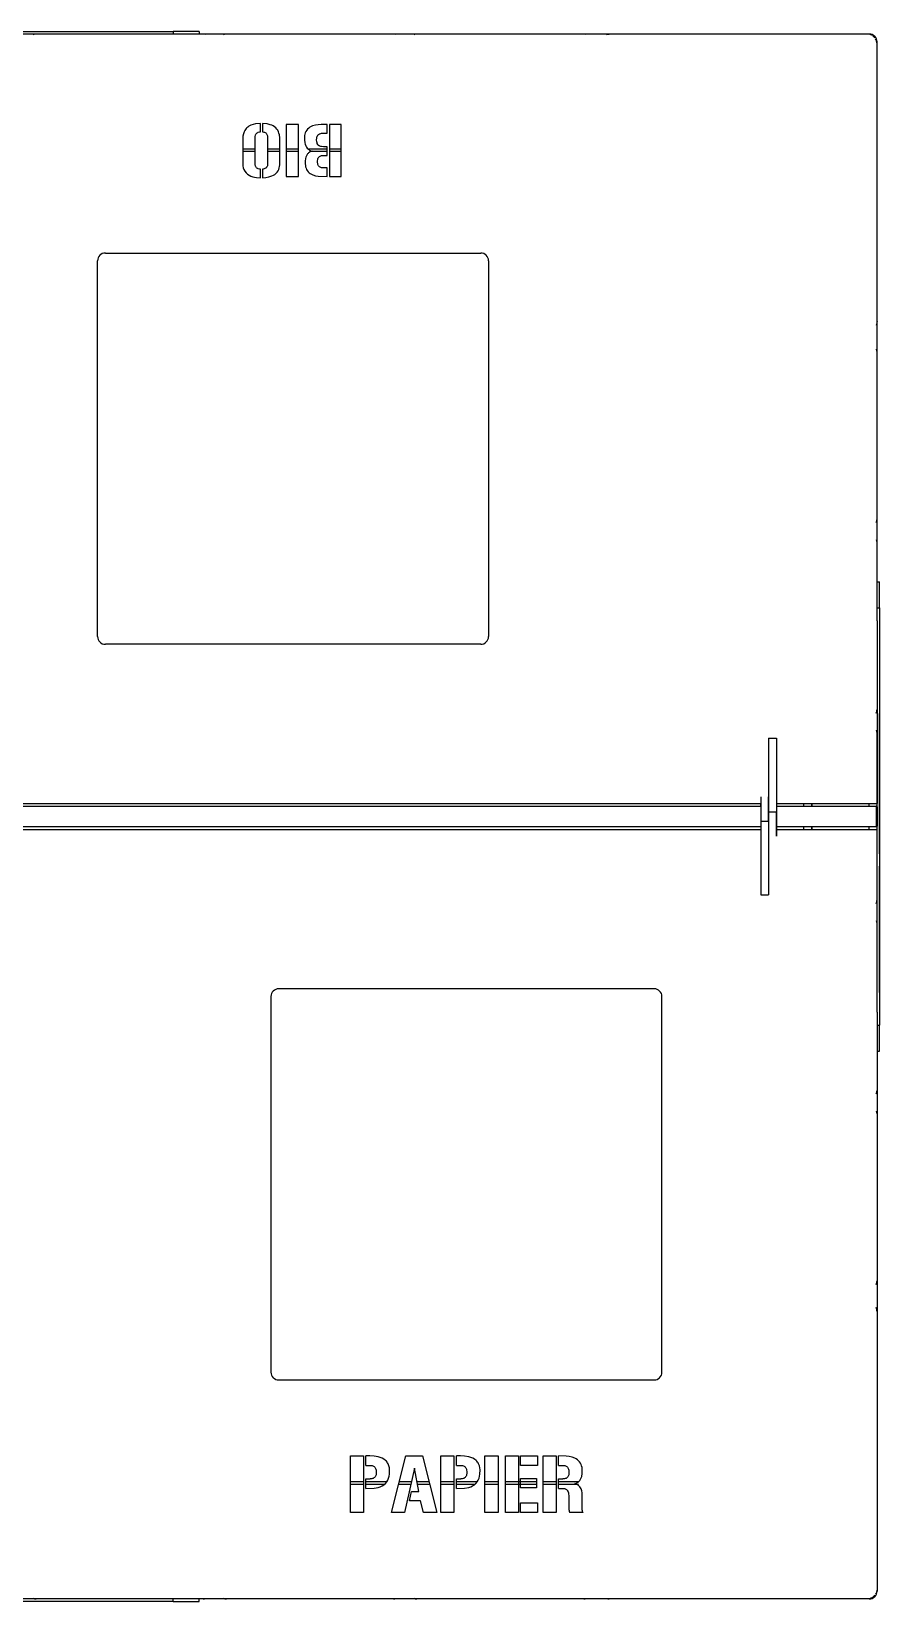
# Model space of a CAD drawing. Header units: millimetres. Extents: x 10366 to 13995, y 24552 to 29685.
# Drawn here: x 12911 to 13237, y 26427 to 27029 of the extents above; entities that cross this region are included whole.
import ezdxf

# ---------------------------------------------------------------- set-up
doc = ezdxf.new("R2010")
doc.units = ezdxf.units.MM
doc.header["$LTSCALE"] = 3
doc.layers.add('DomyÅ›lny', color=7, linetype='Continuous')

msp = doc.modelspace()

# ---------------------------------------------------------------- linework, layer by layer
at = {"layer": 'DomyÅ›lny'}
for p, q in [((13232.81, 27027.56), (12438.81, 27027.56)), ((12705.81, 27028.56), (12965.81, 27028.56)), ((12965.81, 27028.56), (12965.81, 27027.56)), ((12975.81, 27028.56), (12975.81, 27027.56)), ((13235.81, 26802.56), (13235.81, 27024.56)), ((12999.27, 26990.07), (12999.27, 26993.27)), ((13000.07, 26993.27), (13000.07, 26990.07)), ((13013.86, 26992.89), (13009.15, 26992.89)), ((13009.15, 26992.89), (13009.15, 26972.89)), ((13013.86, 26972.89), (13013.86, 26992.89)), ((13024.87, 26989.54), (13024.87, 26992.89)), ((13025.73, 26992.89), (13025.73, 26972.89)), ((13030.31, 26992.89), (13025.73, 26992.89)), ((13030.31, 26972.89), (13030.31, 26992.89)), ((12992.49, 26983.59), (12997.25, 26983.59)), ((12992.49, 26982.59), (12997.25, 26982.59)), ((13002.02, 26983.59), (13006.74, 26983.59)), ((13002.02, 26982.59), (13006.74, 26982.59)), ((13009.15, 26983.59), (13013.86, 26983.59)), ((13009.15, 26982.59), (13013.86, 26982.59)), ((13017.43, 26983.59), (13024.87, 26983.59)), ((13018.06, 26982.59), (13024.87, 26982.59)), ((13024.87, 26980.99), (13024.87, 26984.34)), ((13025.73, 26983.59), (13030.31, 26983.59)), ((13025.73, 26982.59), (13030.31, 26982.59)), ((12999.27, 26972.44), (12999.27, 26975.71)), ((13000.07, 26975.72), (13000.07, 26972.46)), ((13023.31, 26980.99), (13024.87, 26980.99)), ((13024.87, 26972.89), (13024.87, 26976.23)), ((13009.15, 26972.89), (13013.86, 26972.89)), ((13025.73, 26972.89), (13030.31, 26972.89)), ((12936.79, 26796.59), (12936.79, 26940.59)), ((12939.79, 26943.59), (13083.79, 26943.59)), ((13086.79, 26940.59), (13086.79, 26796.59)), ((13235.81, 26817.56), (13236.81, 26817.56)), ((13235.81, 26807.56), (13236.81, 26807.56)), ((13236.81, 26807.56), (13236.81, 26647.56)), ((13235.81, 26802.56), (13235.81, 26732.56)), ((13083.79, 26793.59), (12939.79, 26793.59)), ((13235.81, 26695.56), (13235.81, 26759.56)), ((13194.2, 26757.56), (13194.2, 26729.3)), ((13194.2, 26757.56), (13197.2, 26757.56)), ((13197.2, 26757.56), (13197.2, 26729.3)), ((12838.81, 26732.56), (13191.2, 26732.56)), ((12838.81, 26731.56), (13191.2, 26731.56)), ((13194.2, 26729.3), (13197.2, 26729.3)), ((13197.2, 26732.56), (13235.81, 26732.56)), ((13197.2, 26731.56), (13235.51, 26731.56)), ((13207.77, 26731.56), (13207.77, 26732.56)), ((13210.81, 26731.56), (13210.81, 26732.56)), ((13210.81, 26732.56), (13210.81, 26731.56)), ((13232.81, 26731.56), (13232.81, 26732.56)), ((13191.2, 26723.56), (12838.81, 26723.56)), ((13191.2, 26725.82), (13194.2, 26725.82)), ((13191.2, 26725.82), (13191.2, 26697.56)), ((13194.2, 26725.82), (13194.2, 26697.56)), ((13235.51, 26723.56), (13197.2, 26723.56)), ((13207.77, 26722.56), (13207.77, 26723.56)), ((13210.81, 26722.56), (13210.81, 26723.56)), ((13210.81, 26723.56), (13210.81, 26722.56)), ((13232.81, 26722.56), (13232.81, 26723.56)), ((12838.81, 26722.56), (13191.2, 26722.56)), ((13197.2, 26722.56), (13235.81, 26722.56)), ((13235.81, 26652.56), (13235.81, 26722.56)), ((13191.2, 26697.56), (13194.2, 26697.56)), ((13003.31, 26658.53), (13003.31, 26514.53)), ((13150.31, 26661.53), (13006.31, 26661.53)), ((13153.31, 26514.53), (13153.31, 26658.53)), ((13235.81, 26652.56), (13235.81, 26430.56)), ((13235.81, 26647.56), (13236.81, 26647.56)), ((13235.81, 26637.56), (13236.81, 26637.56)), ((13006.31, 26511.53), (13150.31, 26511.53)), ((13033.8, 26482.4), (13038.78, 26482.4)), ((13033.8, 26460.67), (13033.8, 26482.4)), ((13038.78, 26482.4), (13038.78, 26460.67)), ((13039.71, 26478.76), (13039.71, 26482.4)), ((13049.56, 26460.67), (13055.08, 26482.4)), ((13055.08, 26482.4), (13061.51, 26482.4)), ((13061.51, 26482.4), (13067.01, 26460.67)), ((13068.52, 26482.4), (13073.5, 26482.4)), ((13068.52, 26460.67), (13068.52, 26482.4)), ((13073.5, 26482.4), (13073.5, 26460.67)), ((13074.43, 26478.76), (13074.43, 26482.4)), ((13085.4, 26460.67), (13085.4, 26482.4)), ((13085.4, 26482.4), (13090.52, 26482.4)), ((13090.52, 26482.4), (13090.52, 26460.67)), ((13093.28, 26482.4), (13098.3, 26482.4)), ((13093.28, 26460.67), (13093.28, 26482.4)), ((13098.3, 26482.4), (13098.3, 26460.67)), ((13099.07, 26478.76), (13099.07, 26482.4)), ((13099.07, 26482.4), (13105.59, 26482.4)), ((13105.59, 26482.4), (13105.59, 26478.76)), ((13107.72, 26482.4), (13112.69, 26482.4)), ((13107.72, 26460.67), (13107.72, 26482.4)), ((13112.69, 26482.4), (13112.69, 26460.67)), ((13113.63, 26478.76), (13113.63, 26482.4)), ((13058.32, 26477.68), (13054.52, 26460.67)), ((13060.05, 26468.83), (13058.32, 26477.68)), ((13105.59, 26478.76), (13099.07, 26478.76)), ((13038.78, 26472.53), (13033.8, 26472.53)), ((13033.8, 26471.53), (13038.78, 26471.53)), ((13039.71, 26469.96), (13039.71, 26473.59)), ((13039.71, 26473.59), (13041.41, 26473.59)), ((13047.78, 26472.53), (13039.71, 26472.53)), ((13039.71, 26471.53), (13046.88, 26471.53)), ((13052.32, 26471.53), (13056.95, 26471.53)), ((13057.17, 26472.53), (13052.57, 26472.53)), ((13064, 26472.53), (13059.33, 26472.53)), ((13059.52, 26471.53), (13064.26, 26471.53)), ((13073.5, 26472.53), (13068.52, 26472.53)), ((13068.52, 26471.53), (13073.5, 26471.53)), ((13074.43, 26469.96), (13074.43, 26473.59)), ((13074.43, 26473.59), (13076.13, 26473.59)), ((13082.5, 26472.53), (13074.43, 26472.53)), ((13074.43, 26471.53), (13081.61, 26471.53)), ((13090.52, 26472.53), (13085.4, 26472.53)), ((13085.4, 26471.53), (13090.52, 26471.53)), ((13098.12, 26472.53), (13093.28, 26472.53)), ((13093.28, 26471.53), (13099.07, 26471.53)), ((13105.21, 26472.53), (13098.3, 26472.53)), ((13099.07, 26470.17), (13099.07, 26473.8)), ((13099.07, 26473.8), (13105.21, 26473.8)), ((13099.07, 26471.53), (13105.21, 26471.53)), ((13105.21, 26470.17), (13099.07, 26470.17)), ((13105.21, 26473.8), (13105.21, 26470.17)), ((13112.69, 26472.53), (13107.72, 26472.53)), ((13107.72, 26471.53), (13112.69, 26471.53)), ((13113.63, 26469.96), (13113.63, 26473.59)), ((13113.63, 26473.59), (13115.32, 26473.59)), ((13121.39, 26472.53), (13113.63, 26472.53)), ((13113.63, 26471.53), (13121.32, 26471.53)), ((13056.44, 26465.25), (13057.18, 26468.83)), ((13060.74, 26465.25), (13056.44, 26465.25)), ((13057.18, 26468.83), (13060.05, 26468.83)), ((13061.79, 26460.67), (13060.74, 26465.25)), ((13099.07, 26460.67), (13099.07, 26464.43)), ((13099.07, 26464.43), (13105.59, 26464.43)), ((13105.59, 26464.43), (13105.59, 26460.67)), ((13038.78, 26460.67), (13033.8, 26460.67)), ((13054.52, 26460.67), (13049.56, 26460.67)), ((13067.01, 26460.67), (13061.79, 26460.67)), ((13073.5, 26460.67), (13068.52, 26460.67)), ((13090.52, 26460.67), (13085.4, 26460.67)), ((13098.3, 26460.67), (13093.28, 26460.67)), ((13105.59, 26460.67), (13099.07, 26460.67)), ((13112.69, 26460.67), (13107.72, 26460.67)), ((13123.03, 26460.67), (13117.94, 26460.67)), ((13232.81, 26427.56), (12438.81, 26427.56)), ((12965.81, 26426.56), (12705.81, 26426.56)), ((12965.81, 26426.56), (12965.81, 26427.56)), ((12975.81, 26426.56), (12975.81, 26427.56))]:
    msp.add_line(p, q, dxfattribs=at)
for points in [[(12975.81, 27028.56, 0), (12975.81, 27028.56, 0), (12975.81, 27028.56, 0), (12975.81, 27028.56, 0), (12975.81, 27028.56, 0), (12975.81, 27028.56, 0), (12975.81, 27028.56, 0), (12975.81, 27028.56, 0), (12975.81, 27028.56, 0), (12975.81, 27028.56, 0), (12975.81, 27028.56, 0), (12975.81, 27028.56, 0), (12975.8, 27028.56, 0), (12975.79, 27028.56, 0), (12975.74, 27028.56, 0), (12975.52, 27028.56, 0), (12974.58, 27028.56, 0), (12965.81, 27028.56, 0)], [(13131.99, 27027.4, 0), (13132.53, 27027.52, 0), (13133.09, 27027.56, 0)], [(13234.11, 27026.94, 0), (13233.8, 27027.12, 0), (13233.47, 27027.28, 0), (13233.12, 27027.4, 0), (13232.77, 27027.49, 0)], [(13234.98, 27026.14, 0), (13234.62, 27026.54, 0), (13234.21, 27026.87, 0)], [(13235.81, 27023.78, 0), (13235.77, 27024.31, 0), (13235.66, 27024.81, 0), (13235.49, 27025.3, 0), (13235.25, 27025.76, 0)], [(12999.27, 26993.27, 0), (12997.43, 26993.11, 0), (12996.53, 26992.91, 0), (12995.66, 26992.6, 0), (12994.84, 26992.18, 0), (12994.46, 26991.91, 0), (12994.1, 26991.62, 0), (12993.78, 26991.28, 0), (12993.49, 26990.92, 0), (12993.25, 26990.53, 0), (12993.04, 26990.12, 0), (12992.73, 26989.25, 0), (12992.56, 26988.34, 0), (12992.5, 26987.42, 0), (12992.49, 26980.04, 0), (12992.57, 26977.04, 0), (12992.71, 26976.3, 0), (12992.95, 26975.59, 0), (12993.3, 26974.92, 0), (12993.75, 26974.32, 0), (12994.29, 26973.81, 0), (12994.92, 26973.39, 0), (12995.59, 26973.06, 0), (12996.3, 26972.82, 0), (12997.03, 26972.64, 0), (12997.77, 26972.53, 0), (12999.27, 26972.44, 0)], [(12997.25, 26977.87, 0), (12997.25, 26984.55, 0), (12997.25, 26987.89, 0), (12997.27, 26988.31, 0), (12997.36, 26988.72, 0), (12997.42, 26988.92, 0), (12997.51, 26989.11, 0), (12997.62, 26989.29, 0), (12997.76, 26989.45, 0), (12997.91, 26989.59, 0), (12998.08, 26989.71, 0), (12998.26, 26989.82, 0), (12998.45, 26989.9, 0), (12998.86, 26990.01, 0), (12999.27, 26990.07, 0)], [(13006.73, 26978.05, 0), (13006.71, 26987.74, 0), (13006.55, 26988.95, 0), (13006.39, 26989.53, 0), (13006.17, 26990.1, 0), (13005.89, 26990.64, 0), (13005.54, 26991.13, 0), (13005.13, 26991.58, 0), (13004.67, 26991.97, 0), (13004.16, 26992.3, 0), (13003.62, 26992.58, 0), (13003.05, 26992.8, 0), (13001.88, 26993.09, 0), (13000.07, 26993.27, 0)], [(13000.07, 26990.07, 0), (13000.58, 26989.98, 0), (13000.83, 26989.9, 0), (13001.07, 26989.8, 0), (13001.29, 26989.66, 0), (13001.49, 26989.49, 0), (13001.65, 26989.29, 0), (13001.79, 26989.07, 0), (13001.89, 26988.83, 0), (13001.96, 26988.58, 0), (13002, 26988.33, 0), (13002.02, 26987.81, 0), (13002.02, 26983.67, 0), (13002.02, 26979.53, 0), (13002.02, 26978.3, 0), (13002.02, 26977.69, 0), (13001.99, 26977.38, 0), (13001.93, 26977.08, 0), (13001.82, 26976.79, 0), (13001.75, 26976.66, 0), (13001.67, 26976.52, 0), (13001.58, 26976.4, 0), (13001.47, 26976.29, 0), (13001.36, 26976.19, 0), (13001.23, 26976.1, 0), (13000.96, 26975.95, 0), (13000.68, 26975.84, 0), (13000.38, 26975.77, 0), (13000.07, 26975.72, 0)], [(13024.87, 26992.89, 0), (13022.62, 26992.88, 0), (13021.49, 26992.8, 0), (13020.38, 26992.63, 0), (13019.3, 26992.32, 0), (13018.77, 26992.1, 0), (13018.28, 26991.83, 0), (13017.81, 26991.51, 0), (13017.39, 26991.13, 0), (13017.03, 26990.7, 0), (13016.73, 26990.23, 0), (13016.49, 26989.71, 0), (13016.32, 26989.17, 0), (13016.21, 26988.62, 0), (13016.15, 26988.06, 0), (13016.17, 26986.93, 0), (13016.32, 26985.81, 0), (13016.47, 26985.27, 0), (13016.67, 26984.74, 0), (13016.93, 26984.24, 0), (13017.26, 26983.78, 0), (13017.66, 26983.38, 0), (13018.12, 26983.06, 0), (13018.62, 26982.81, 0), (13019.16, 26982.64, 0)], [(13024.87, 26984.34, 0), (13023.45, 26984.34, 0), (13022.75, 26984.38, 0), (13022.4, 26984.45, 0), (13022.06, 26984.57, 0), (13021.9, 26984.65, 0), (13021.75, 26984.75, 0), (13021.61, 26984.86, 0), (13021.48, 26984.98, 0), (13021.37, 26985.11, 0), (13021.26, 26985.26, 0), (13021.1, 26985.57, 0), (13020.98, 26985.9, 0), (13020.9, 26986.25, 0), (13020.85, 26986.96, 0), (13020.9, 26987.67, 0), (13020.97, 26988.02, 0), (13021.08, 26988.35, 0), (13021.25, 26988.66, 0), (13021.36, 26988.81, 0), (13021.47, 26988.94, 0), (13021.6, 26989.06, 0), (13021.75, 26989.17, 0), (13021.9, 26989.26, 0), (13022.06, 26989.34, 0), (13022.4, 26989.45, 0), (13022.75, 26989.51, 0), (13023.1, 26989.54, 0), (13024.87, 26989.54, 0)], [(13019.16, 26982.64, 0), (13018.64, 26982.5, 0), (13018.4, 26982.4, 0), (13018.16, 26982.28, 0), (13017.93, 26982.13, 0), (13017.72, 26981.96, 0), (13017.53, 26981.78, 0), (13017.35, 26981.57, 0), (13017.2, 26981.36, 0), (13016.94, 26980.89, 0), (13016.75, 26980.39, 0), (13016.62, 26979.87, 0), (13016.48, 26978.81, 0), (13016.48, 26977.74, 0), (13016.53, 26977.2, 0), (13016.63, 26976.68, 0), (13016.78, 26976.16, 0), (13016.99, 26975.67, 0), (13017.26, 26975.21, 0), (13017.59, 26974.78, 0), (13017.97, 26974.4, 0), (13018.4, 26974.08, 0), (13018.85, 26973.8, 0), (13019.34, 26973.57, 0), (13020.35, 26973.23, 0), (13021.4, 26973.02, 0), (13024.87, 26972.89, 0)], [(12999.27, 26975.71, 0), (12998.86, 26975.77, 0), (12998.46, 26975.88, 0), (12998.27, 26975.96, 0), (12998.09, 26976.06, 0), (12997.92, 26976.18, 0), (12997.76, 26976.32, 0), (12997.63, 26976.48, 0), (12997.52, 26976.66, 0), (12997.43, 26976.85, 0), (12997.36, 26977.04, 0), (12997.31, 26977.25, 0), (12997.28, 26977.45, 0), (12997.25, 26977.87, 0)], [(13000.07, 26972.46, 0), (13001.3, 26972.55, 0), (13002.52, 26972.76, 0), (13003.69, 26973.14, 0), (13004.25, 26973.4, 0), (13004.77, 26973.73, 0), (13005.25, 26974.12, 0), (13005.67, 26974.57, 0), (13006.02, 26975.08, 0), (13006.3, 26975.63, 0), (13006.5, 26976.21, 0), (13006.63, 26976.82, 0), (13006.71, 26977.43, 0), (13006.73, 26978.05, 0)], [(13024.87, 26976.23, 0), (13023.77, 26976.24, 0), (13023.21, 26976.24, 0), (13022.93, 26976.26, 0), (13022.66, 26976.3, 0), (13022.39, 26976.38, 0), (13022.14, 26976.5, 0), (13021.91, 26976.66, 0), (13021.72, 26976.85, 0), (13021.55, 26977.08, 0), (13021.42, 26977.32, 0), (13021.33, 26977.58, 0), (13021.26, 26977.85, 0), (13021.19, 26978.4, 0), (13021.19, 26978.96, 0), (13021.26, 26979.5, 0), (13021.34, 26979.77, 0), (13021.44, 26980.03, 0), (13021.59, 26980.26, 0), (13021.77, 26980.47, 0), (13021.99, 26980.64, 0), (13022.23, 26980.78, 0), (13022.49, 26980.88, 0), (13022.76, 26980.94, 0), (13023.03, 26980.98, 0), (13023.31, 26980.99, 0)], [(13235.81, 26917.34, 0), (13235.79, 26916.96, 0), (13235.73, 26916.58, 0), (13235.64, 26916.22, 0), (13235.5, 26915.86, 0)], [(13236.81, 26807.56, 0), (13236.81, 26817.56, 0)], [(13191.2, 26735.06, 0), (13191.2, 26735.06, 0), (13191.2, 26735.06, 0), (13191.2, 26735.06, 0), (13191.2, 26735.06, 0), (13191.2, 26735.06, 0), (13191.2, 26735.06, 0), (13191.2, 26735.06, 0), (13191.2, 26735.06, 0), (13191.2, 26735.06, 0), (13191.2, 26735.06, 0), (13191.2, 26735.05, 0), (13191.2, 26735, 0), (13191.2, 26734.76, 0), (13191.2, 26732.45, 0), (13191.2, 26725.82, 0)], [(13194.2, 26725.82, 0), (13194.2, 26735.06, 0)], [(13194.2, 26735.06, 0), (13194.2, 26735.06, 0), (13194.2, 26735.06, 0), (13194.2, 26735.06, 0), (13194.2, 26735.06, 0), (13194.2, 26735.06, 0), (13194.2, 26735.06, 0), (13194.2, 26735.06, 0), (13194.2, 26735.06, 0), (13194.2, 26735.06, 0), (13194.2, 26735.06, 0), (13194.2, 26735.05, 0), (13194.2, 26735, 0), (13194.2, 26734.76, 0), (13194.2, 26732.45, 0), (13194.2, 26725.82, 0)], [(13191.2, 26731.56, 0), (13191.2, 26732.56, 0)], [(13194.2, 26729.3, 0), (13194.2, 26720.06, 0)], [(13197.2, 26729.3, 0), (13197.2, 26720.06, 0)], [(13197.2, 26720.06, 0), (13197.2, 26720.06, 0), (13197.2, 26720.06, 0), (13197.2, 26720.06, 0), (13197.2, 26720.06, 0), (13197.2, 26720.06, 0), (13197.2, 26720.06, 0), (13197.2, 26720.06, 0), (13197.2, 26720.06, 0), (13197.2, 26720.06, 0), (13197.2, 26720.06, 0), (13197.2, 26720.08, 0), (13197.2, 26720.13, 0), (13197.2, 26720.36, 0), (13197.2, 26722.68, 0), (13197.2, 26729.3, 0)], [(13235.51, 26731.56, 0), (13235.51, 26731.56, 0), (13235.51, 26731.56, 0), (13235.51, 26731.56, 0), (13235.51, 26731.56, 0), (13235.51, 26731.56, 0), (13235.51, 26731.56, 0), (13235.51, 26731.56, 0), (13235.51, 26731.56, 0), (13235.51, 26731.56, 0), (13235.51, 26731.56, 0), (13235.51, 26731.56, 0), (13235.51, 26731.56, 0), (13235.51, 26731.54, 0), (13235.51, 26731.45, 0), (13235.51, 26731.07, 0), (13235.51, 26727.66, 0), (13235.51, 26724.78, 0), (13235.51, 26723.85, 0), (13235.51, 26723.63, 0), (13235.51, 26723.58, 0), (13235.51, 26723.57, 0), (13235.51, 26723.56, 0), (13235.51, 26723.56, 0), (13235.51, 26723.56, 0), (13235.51, 26723.56, 0), (13235.51, 26723.56, 0), (13235.51, 26723.56, 0), (13235.51, 26723.56, 0), (13235.51, 26723.56, 0), (13235.51, 26723.56, 0), (13235.51, 26723.56, 0), (13235.51, 26723.56, 0), (13235.51, 26723.56, 0)], [(13235.81, 26723.86, 0), (13235.81, 26723.83, 0), (13235.8, 26723.8, 0), (13235.79, 26723.78, 0), (13235.79, 26723.75, 0), (13235.77, 26723.72, 0), (13235.76, 26723.7, 0), (13235.74, 26723.68, 0), (13235.72, 26723.65, 0), (13235.7, 26723.63, 0), (13235.68, 26723.62, 0), (13235.65, 26723.6, 0), (13235.63, 26723.59, 0), (13235.6, 26723.58, 0), (13235.57, 26723.57, 0), (13235.54, 26723.57, 0), (13235.51, 26723.56, 0)], [(13236.81, 26637.56, 0), (13236.81, 26637.56, 0), (13236.81, 26637.56, 0), (13236.81, 26637.56, 0), (13236.81, 26637.56, 0), (13236.81, 26637.56, 0), (13236.81, 26637.56, 0), (13236.81, 26637.56, 0), (13236.81, 26637.56, 0), (13236.81, 26637.56, 0), (13236.81, 26637.56, 0), (13236.81, 26637.56, 0), (13236.81, 26637.57, 0), (13236.81, 26637.58, 0), (13236.81, 26637.63, 0), (13236.81, 26637.86, 0), (13236.81, 26638.8, 0), (13236.81, 26647.56, 0)], [(13235.81, 26537.78, 0), (13235.79, 26538.17, 0), (13235.73, 26538.54, 0), (13235.64, 26538.91, 0), (13235.5, 26539.27, 0)], [(13039.71, 26469.96, 0), (13042.9, 26470.03, 0), (13044.47, 26470.31, 0), (13045.23, 26470.56, 0), (13045.96, 26470.9, 0), (13046.63, 26471.33, 0), (13047.23, 26471.86, 0), (13047.74, 26472.48, 0), (13048.14, 26473.17, 0), (13048.44, 26473.91, 0), (13048.65, 26474.68, 0), (13048.78, 26475.47, 0), (13048.83, 26477.06, 0), (13048.75, 26477.86, 0), (13048.56, 26478.64, 0), (13048.27, 26479.38, 0), (13048.07, 26479.73, 0), (13047.84, 26480.06, 0), (13047.59, 26480.37, 0), (13047.31, 26480.65, 0), (13046.68, 26481.15, 0), (13045.98, 26481.54, 0), (13045.24, 26481.84, 0), (13044.48, 26482.06, 0), (13042.9, 26482.32, 0), (13041.31, 26482.4, 0), (13039.71, 26482.4, 0)], [(13074.43, 26469.96, 0), (13077.62, 26470.03, 0), (13079.19, 26470.31, 0), (13079.95, 26470.56, 0), (13080.68, 26470.9, 0), (13081.35, 26471.33, 0), (13081.95, 26471.86, 0), (13082.46, 26472.48, 0), (13082.86, 26473.17, 0), (13083.17, 26473.91, 0), (13083.37, 26474.68, 0), (13083.5, 26475.47, 0), (13083.55, 26477.06, 0), (13083.47, 26477.86, 0), (13083.28, 26478.64, 0), (13082.99, 26479.38, 0), (13082.79, 26479.73, 0), (13082.56, 26480.06, 0), (13082.31, 26480.37, 0), (13082.03, 26480.65, 0), (13081.4, 26481.15, 0), (13080.7, 26481.54, 0), (13079.96, 26481.84, 0), (13079.2, 26482.06, 0), (13077.62, 26482.32, 0), (13076.03, 26482.4, 0), (13074.43, 26482.4, 0)], [(13119.85, 26471.81, 0), (13120.41, 26471.96, 0), (13120.68, 26472.07, 0), (13120.94, 26472.21, 0), (13121.18, 26472.37, 0), (13121.41, 26472.55, 0), (13121.61, 26472.75, 0), (13121.8, 26472.97, 0), (13122.12, 26473.46, 0), (13122.36, 26473.99, 0), (13122.53, 26474.54, 0), (13122.72, 26475.69, 0), (13122.76, 26476.85, 0), (13122.64, 26478.01, 0), (13122.5, 26478.57, 0), (13122.31, 26479.12, 0), (13122.04, 26479.64, 0), (13121.72, 26480.12, 0), (13121.33, 26480.55, 0), (13120.89, 26480.94, 0), (13120.41, 26481.26, 0), (13119.9, 26481.54, 0), (13118.81, 26481.95, 0), (13117.68, 26482.21, 0), (13116.53, 26482.35, 0), (13113.63, 26482.4, 0)], [(13039.71, 26478.76, 0), (13040.91, 26478.76, 0), (13041.51, 26478.76, 0), (13041.81, 26478.74, 0), (13042.11, 26478.69, 0), (13042.4, 26478.6, 0), (13042.67, 26478.47, 0), (13042.92, 26478.3, 0), (13043.14, 26478.09, 0), (13043.31, 26477.85, 0), (13043.45, 26477.58, 0), (13043.56, 26477.3, 0), (13043.63, 26477.01, 0), (13043.71, 26476.41, 0), (13043.71, 26475.81, 0), (13043.63, 26475.21, 0), (13043.55, 26474.92, 0), (13043.43, 26474.64, 0), (13043.28, 26474.39, 0), (13043.08, 26474.16, 0), (13042.84, 26473.97, 0), (13042.58, 26473.82, 0), (13042.3, 26473.72, 0), (13042, 26473.65, 0), (13041.71, 26473.61, 0), (13041.41, 26473.59, 0)], [(13074.43, 26478.76, 0), (13075.63, 26478.76, 0), (13076.23, 26478.76, 0), (13076.53, 26478.74, 0), (13076.83, 26478.69, 0), (13077.12, 26478.6, 0), (13077.39, 26478.47, 0), (13077.64, 26478.3, 0), (13077.86, 26478.09, 0), (13078.03, 26477.85, 0), (13078.17, 26477.58, 0), (13078.28, 26477.3, 0), (13078.35, 26477.01, 0), (13078.43, 26476.41, 0), (13078.43, 26475.81, 0), (13078.35, 26475.21, 0), (13078.27, 26474.92, 0), (13078.15, 26474.64, 0), (13078, 26474.39, 0), (13077.8, 26474.16, 0), (13077.56, 26473.97, 0), (13077.3, 26473.82, 0), (13077.02, 26473.72, 0), (13076.73, 26473.65, 0), (13076.43, 26473.61, 0), (13076.13, 26473.59, 0)], [(13113.63, 26478.76, 0), (13114.83, 26478.76, 0), (13115.43, 26478.76, 0), (13115.73, 26478.74, 0), (13116.03, 26478.69, 0), (13116.32, 26478.6, 0), (13116.59, 26478.47, 0), (13116.84, 26478.3, 0), (13117.05, 26478.09, 0), (13117.23, 26477.85, 0), (13117.37, 26477.58, 0), (13117.48, 26477.3, 0), (13117.55, 26477.01, 0), (13117.63, 26476.41, 0), (13117.63, 26475.81, 0), (13117.55, 26475.21, 0), (13117.47, 26474.92, 0), (13117.35, 26474.64, 0), (13117.19, 26474.39, 0), (13117, 26474.16, 0), (13116.76, 26473.97, 0), (13116.5, 26473.82, 0), (13116.22, 26473.72, 0), (13115.92, 26473.65, 0), (13115.62, 26473.61, 0), (13115.32, 26473.59, 0)], [(13113.63, 26469.96, 0), (13115.16, 26469.96, 0), (13115.55, 26469.95, 0), (13115.93, 26469.9, 0), (13116.12, 26469.84, 0), (13116.3, 26469.77, 0), (13116.47, 26469.69, 0), (13116.63, 26469.58, 0), (13116.78, 26469.46, 0), (13116.91, 26469.32, 0), (13117.03, 26469.17, 0), (13117.13, 26469, 0), (13117.3, 26468.66, 0), (13117.42, 26468.29, 0), (13117.51, 26467.92, 0), (13117.59, 26467.15, 0), (13117.65, 26464.08, 0), (13117.6, 26462.35, 0), (13117.61, 26461.92, 0), (13117.66, 26461.49, 0), (13117.76, 26461.07, 0), (13117.84, 26460.86, 0), (13117.94, 26460.67, 0)], [(13122.69, 26466.62, 0), (13122.66, 26468.24, 0), (13122.52, 26469.05, 0), (13122.41, 26469.44, 0), (13122.26, 26469.82, 0), (13122.08, 26470.18, 0), (13121.86, 26470.52, 0), (13121.6, 26470.83, 0), (13121.3, 26471.1, 0), (13120.97, 26471.34, 0), (13120.61, 26471.53, 0), (13120.23, 26471.69, 0), (13119.85, 26471.81, 0)], [(13123.03, 26460.67, 0), (13122.94, 26460.84, 0), (13122.87, 26461.01, 0), (13122.77, 26461.38, 0), (13122.71, 26461.75, 0), (13122.67, 26462.5, 0), (13122.69, 26466.62, 0)], [(13234.11, 26428.19, 0), (13233.8, 26428, 0), (13233.47, 26427.85, 0), (13233.12, 26427.73, 0), (13232.77, 26427.64, 0)], [(13234.98, 26428.98, 0), (13234.62, 26428.59, 0), (13234.21, 26428.26, 0)], [(13235.81, 26431.34, 0), (13235.77, 26430.82, 0), (13235.66, 26430.31, 0), (13235.49, 26429.82, 0), (13235.25, 26429.37, 0)], [(12965.81, 26426.56, 0), (12975.81, 26426.56, 0)], [(13131.99, 26427.73, 0), (13132.53, 26427.6, 0), (13133.09, 26427.56, 0)]]:
    msp.add_polyline3d(points, dxfattribs=at)
for points in [[(13236.81, 26757.12, 0), (13236.81, 26756.91, 0), (13236.81, 26733.51, 0), (13236.81, 26727.65, 0), (13236.81, 26724.78, 0), (13236.81, 26724.64, 0), (13236.81, 26724.64, 0), (13236.81, 26724.64, 0), (13236.81, 26724.64, 0), (13236.81, 26724.64, 0), (13236.81, 26724.64, 0), (13236.81, 26724.64, 0), (13236.81, 26724.64, 0), (13236.81, 26724.64, 0), (13236.81, 26724.64, 0), (13236.81, 26724.64, 0), (13236.81, 26724.65, 0), (13236.81, 26724.69, 0), (13236.81, 26725.02, 0), (13236.81, 26731.78, 0), (13236.81, 26733.47, 0), (13236.81, 26734.22, 0), (13236.81, 26734.27, 0), (13236.81, 26734.27, 0), (13236.81, 26734.27, 0), (13236.81, 26734.27, 0), (13236.81, 26734.27, 0), (13236.81, 26734.27, 0), (13236.81, 26734.27, 0), (13236.81, 26734.26, 0), (13236.81, 26734.17, 0), (13236.81, 26718.39, 0), (13236.81, 26714.44, 0), (13236.81, 26713.46, 0), (13236.81, 26713.28, 0), (13236.81, 26713.28, 0), (13236.81, 26713.28, 0), (13236.81, 26713.28, 0), (13236.81, 26713.28, 0), (13236.81, 26713.28, 0), (13236.81, 26713.28, 0), (13236.81, 26713.28, 0), (13236.81, 26713.28, 0), (13236.81, 26713.28, 0), (13236.81, 26713.3, 0), (13236.81, 26713.42, 0), (13236.81, 26742.49, 0), (13236.81, 26759.77, 0), (13236.81, 26764.16, 0), (13236.81, 26766.39, 0), (13236.81, 26766.92, 0), (13236.81, 26767.02, 0), (13236.81, 26767.02, 0), (13236.81, 26767.02, 0), (13236.81, 26767.02, 0), (13236.81, 26767.02, 0), (13236.81, 26767.02, 0), (13236.81, 26767.02, 0), (13236.81, 26767.02, 0), (13236.81, 26767, 0)], [(13235.81, 26731.26, 0), (13235.81, 26731.26, 0), (13235.81, 26731.26, 0), (13235.81, 26731.26, 0), (13235.81, 26731.26, 0), (13235.81, 26731.26, 0), (13235.81, 26731.26, 0), (13235.81, 26731.26, 0), (13235.81, 26731.26, 0), (13235.81, 26731.26, 0), (13235.81, 26731.26, 0), (13235.81, 26731.26, 0), (13235.81, 26731.24, 0), (13235.81, 26731.16, 0), (13235.81, 26730.81, 0), (13235.81, 26724.42, 0), (13235.81, 26723.88, 0), (13235.81, 26723.87, 0), (13235.81, 26723.86, 0), (13235.81, 26723.86, 0), (13235.81, 26723.86, 0), (13235.81, 26723.86, 0), (13235.81, 26723.86, 0), (13235.81, 26723.86, 0), (13235.81, 26723.86, 0), (13235.81, 26723.86, 0), (13235.81, 26723.86, 0), (13235.81, 26723.86, 0), (13235.81, 26723.86, 0), (13235.81, 26723.86, 0), (13235.81, 26723.86, 0), (13235.81, 26723.86, 0), (13235.81, 26723.87, 0), (13235.81, 26723.87, 0), (13235.81, 26723.89, 0), (13235.81, 26723.97, 0), (13235.81, 26724.32, 0), (13235.81, 26727.47, 0), (13235.81, 26730.14, 0), (13235.81, 26730.99, 0), (13235.81, 26731.2, 0), (13235.81, 26731.25, 0), (13235.81, 26731.26, 0), (13235.81, 26731.26, 0), (13235.81, 26731.26, 0), (13235.81, 26731.26, 0), (13235.81, 26731.26, 0), (13235.81, 26731.26, 0), (13235.81, 26731.26, 0), (13235.81, 26731.26, 0), (13235.81, 26731.26, 0), (13235.81, 26731.26, 0), (13235.81, 26731.26, 0)], [(13236.81, 26697.62, 0), (13236.81, 26698.54, 0), (13236.81, 26706.15, 0), (13236.81, 26708.05, 0), (13236.81, 26708.52, 0), (13236.81, 26708.54, 0), (13236.81, 26708.54, 0), (13236.81, 26708.54, 0), (13236.81, 26708.54, 0), (13236.81, 26708.54, 0), (13236.81, 26708.54, 0), (13236.81, 26708.54, 0), (13236.81, 26708.54, 0), (13236.81, 26708.54, 0), (13236.81, 26708.53, 0), (13236.81, 26708.43, 0), (13236.81, 26671.48, 0), (13236.81, 26664.31, 0), (13236.81, 26660.73, 0), (13236.81, 26660.29, 0), (13236.81, 26660.12, 0), (13236.81, 26660.12, 0), (13236.81, 26660.12, 0), (13236.81, 26660.12, 0), (13236.81, 26660.12, 0), (13236.81, 26660.12, 0), (13236.81, 26660.12, 0), (13236.81, 26660.12, 0), (13236.81, 26660.12, 0), (13236.81, 26660.12, 0), (13236.81, 26660.12, 0), (13236.81, 26660.15, 0), (13236.81, 26675.62, 0), (13236.81, 26675.63, 0), (13236.81, 26675.63, 0), (13236.81, 26675.63, 0), (13236.81, 26675.63, 0), (13236.81, 26675.63, 0), (13236.81, 26675.63, 0), (13236.81, 26675.63, 0), (13236.81, 26675.63, 0), (13236.81, 26675.62, 0), (13236.81, 26675.6, 0), (13236.81, 26675.49, 0), (13236.81, 26668.72, 0), (13236.81, 26667.02, 0), (13236.81, 26666.17, 0), (13236.81, 26665.94, 0), (13236.81, 26665.94, 0), (13236.81, 26665.94, 0), (13236.81, 26665.94, 0), (13236.81, 26665.94, 0), (13236.81, 26665.94, 0), (13236.81, 26665.94, 0), (13236.81, 26665.94, 0), (13236.81, 26665.94, 0), (13236.81, 26665.94, 0), (13236.81, 26665.95, 0), (13236.81, 26665.97, 0), (13236.81, 26666.29, 0)]]:
    msp.add_polyline3d(points, close=True, dxfattribs=at)
for centre, radius, start, end in [((12913.31, 27024.56), 3, 90, 115.51287), ((12977.31, 27024.56), 3, 71.99327, 90), ((12986.31, 27024.56), 3, 90, 115.00743), ((13050.31, 27024.56), 3, 71.46199, 90), ((13059.31, 27024.56), 3, 90, 114.50278), ((13123.31, 27024.56), 3, 70.95731, 90), ((13232.81, 27024.56), 3, 0, 90), ((12939.79, 26940.59), 3, 90, 180), ((13083.79, 26940.59), 3, 0, 90), ((13083.79, 26940.59), 3, 0, 90), ((13232.81, 26905.56), 3, 0, 22.24915), ((13232.81, 26841.56), 3, 334.43726, 0), ((13232.81, 26832.56), 3, 0, 21.59816), ((12939.79, 26796.59), 3, 180, 270), ((13083.79, 26796.59), 3, 270, 360), ((13232.81, 26768.56), 3, 333.90163, 360), ((13232.81, 26759.56), 3, 0, 21.24407), ((13235.51, 26731.26), 0.3, 0, 90), ((13232.81, 26695.56), 3, 333.40284, 0), ((13232.81, 26686.56), 3, 0, 20.72223), ((13006.31, 26658.53), 3, 90, 180), ((13150.31, 26658.53), 3, 0, 90), ((13232.81, 26622.56), 3, 332.90335, 0), ((13232.81, 26613.56), 3, 0, 20.17959), ((13232.81, 26549.56), 3, 332.39305, 0), ((13006.31, 26514.53), 3, 180, 270), ((13150.31, 26514.53), 3, 270, 0), ((12913.31, 26430.56), 3, 244.48713, 270), ((12986.31, 26430.56), 3, 244.99257, 270), ((13059.31, 26430.56), 3, 245.49722, 270), ((13232.81, 26430.56), 3, 270, 0), ((12977.31, 26430.56), 3, 270, 288.00673), ((13050.31, 26430.56), 3, 270, 288.53801), ((13123.31, 26430.56), 3, 270, 289.04269)]:
    msp.add_arc(centre, radius, start, end, dxfattribs=at)

doc.saveas('drawing.dxf')
